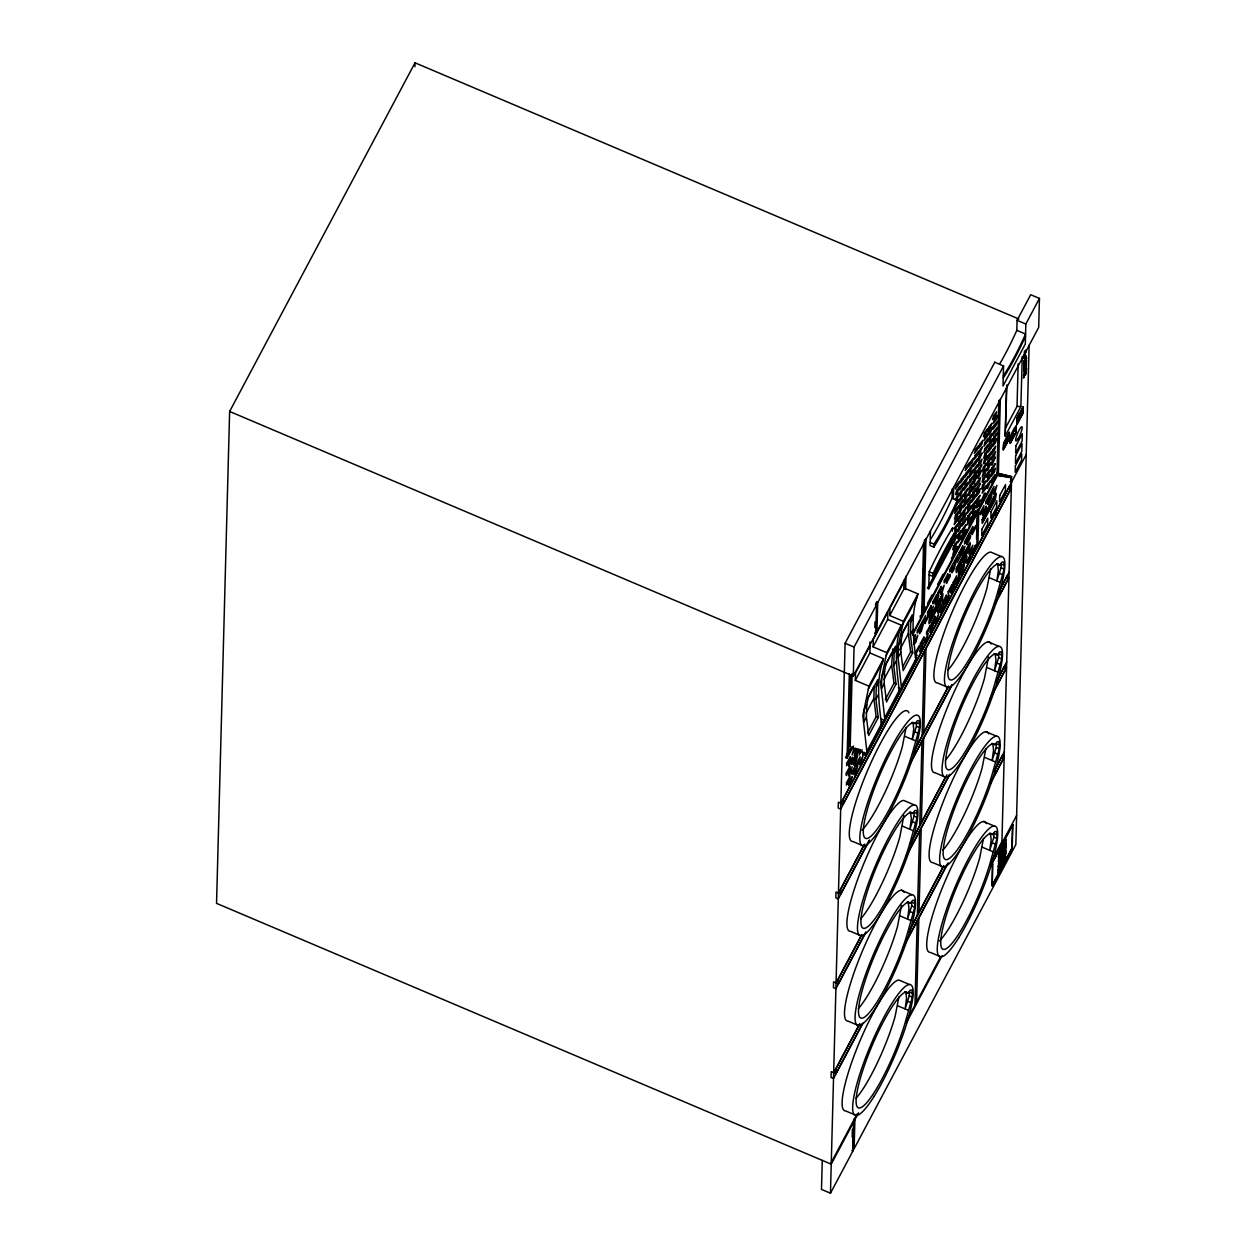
<?xml version="1.0" encoding="UTF-8"?>
<svg xmlns="http://www.w3.org/2000/svg" width="1256" height="1256" viewBox="0 0 1256 1256"><rect width="100%" height="100%" fill="white"/><g stroke="black" fill="none" stroke-linecap="round" stroke-linejoin="round"><path stroke-width="1.5" d="M1000.027 865.525L1000.64 860.517L1000.891 867.331C998.049 869.513 1001.801 855.948 1000.373 868.288M999.556 865.164L999.635 864.034L999.132 864.976L1000.451 865.698L1001.895 863.83L1001.346 866.467M1003.356 861.71L1004.203 862.118C1005.821 858.884 1001.738 864.835 1003.356 861.71L1003.528 855.085L1003.874 858.068L1002.021 859.559L1002.853 858.931L1001.409 864.254M1000.812 852.337L1000.938 849.511L1000.812 852.337L1000.844 850.642L999.509 851.175L999.399 871.162L999.493 869.246M1000.294 855.634L1000.31 854.802C1001.864 856.796 998.285 863.296 1000.153 860.894M1000.404 851.458L1000.435 850.453M1002.822 847.58L1002.869 845.885L1002.304 848.538L1003.246 847.753M1002.885 861.475L1003.434 858.916L1003.78 861.883L1004.376 857.456L1004.706 861.161M1003.858 859.088L1003.324 862.746M1003.921 856.875L1004.015 853.154C1006.747 850.061 1002.9 859.92 1004.847 855.917M1004.345 857.047L1004.941 852.384M1005.821 853.735L1004.894 854.692L1005.821 853.735L1005.899 850.563L1005.004 850.233L1005.773 839.369L1004.188 846.528L1004.455 852.808L1005.114 845.759L1004.455 852.808M1005.318 854.865L1005.663 843.765M1018.899 319.024L415.014 62.8L229.628 411.466L216.55 903.362L831.237 1164.186L858.57 1112.785M414.92 66.725L415.014 62.8M822.256 1160.387L821.487 1189.401L830.467 1193.2L852.903 1150.998L853.672 1122.001M830.467 1193.2L845.1 643.276L994.783 362.246M833.403 1072.608L835.868 1073.66L835.994 1068.84L859.92 1023.828M865.337 933.365L835.899 988.708L833.45 987.671L833.607 981.815L838.254 983.841L838.38 979.021L861.38 935.751M838.176 892.985L840.641 894.021L840.766 889.217L864.693 844.205M843.027 804.217L843.153 799.397L1010.075 485.46L1009.95 490.28L843.027 804.217L838.38 802.176L838.223 808.048L840.688 809.084L1011.331 488.144L1008.866 487.108M850.186 748.859L845.586 757.525L847.078 758.153L849.323 673.923M847.031 753.38L848.522 754.008L850.642 674.723M852.149 673.467L850.202 746.88L867.142 754.071L862.841 715.606L868.948 686.168L883.533 658.741L869.874 652.947L870.078 645.505L855.493 672.933L855.305 680.375L868.948 686.168M853.295 676.089L854.064 647.076L876.5 604.89L875.432 604.434L876.657 602.126L877.724 602.582L876.955 631.595L875.887 631.14L874.663 633.448L875.73 633.903L853.295 676.089L229.628 411.466M852.196 1137.01L852.4 1129.27M862.731 752.454L862.668 754.73L864.473 752.423M853.829 1119.237L853.06 1148.251L854.127 1148.706L1015.853 844.534L1029.135 345.117M854.127 1148.706L854.896 1119.693M864.944 753.066L864.882 755.343L866.671 753.035M866.42 717.176L866.75 704.836L868.257 697.551L877.771 679.669L876.248 686.954L875.934 699.278L878.227 717.584L868.712 735.466L866.42 717.176L863.688 722.31L864.018 709.97L866.75 704.836M869.764 647.688L869.921 641.895M873.108 646.871L873.312 639.43L887.898 612.002L887.694 619.444L873.108 646.871L886.767 652.665L880.66 682.102L884.962 720.567L881.571 719.123M874.82 627.639L874.977 621.846M867.519 733.017L876.154 716.752L873.862 698.446L874.192 686.074L867.268 699.074M875.73 633.903L876.657 602.126M881.728 726.643C879.074 703.972 875.542 680.956 883.533 658.741M881.571 721.274L881.508 723.55L883.313 721.242M884.24 683.672L884.554 671.332L886.077 664.047L895.575 646.165L894.068 653.45L893.738 665.774L896.046 684.08L886.532 701.963L884.24 683.672L881.492 688.806L881.822 676.466L884.554 671.332M889.766 615.55L889.97 608.108L904.556 580.68L904.351 588.122L889.766 615.55L903.425 621.343L897.318 650.781L901.62 689.246L898.228 687.801M885.323 699.514L893.974 683.248L891.666 664.942L892.765 648.912M899.547 693.139C896.894 670.469 893.346 647.452 901.353 625.237L887.694 619.444M900.882 652.335L901.211 639.995L902.734 632.726L912.233 614.843L910.726 622.113L910.396 634.453L912.704 652.759L903.19 670.641L900.882 652.335L898.15 657.485L898.48 645.144L901.211 639.995M904.147 589.017L904.399 579.346M905.639 589.645L906 576.111M902.844 666.559L910.631 651.927L908.323 633.621L908.653 621.233L900.882 635.866M916.205 661.818C913.552 639.147 910.003 616.131 918.01 593.915L904.351 588.122M907.915 993.088L904.822 991.785L905.859 992.585L906.581 998.332L905.136 1008.913L909.265 995.773L909.375 992.036L912.468 993.355L912.374 997.091L905.702 1020.783A62.816 11.665 -67 0 1 865.117 1104.417A62.816 11.665 -67 0 1 866.279 1060.284A62.816 11.665 -67 0 1 906.471 991.989L907.915 993.088L910.176 990.152L911.856 990.026L912.468 993.355M910.302 903.284L907.209 901.965L908.261 902.766L908.967 908.512L907.523 919.094L911.668 905.953L911.762 902.216L914.855 903.535L914.76 907.272L908.104 930.979A62.816 11.665 -67 0 1 867.503 1014.613A62.816 11.665 -67 0 1 868.681 970.48A62.816 11.665 -67 0 1 908.857 902.169L910.302 903.284L912.562 900.332L914.242 900.222L914.855 903.535M912.704 813.464L909.595 812.161L910.647 812.962L911.354 818.692L909.909 829.29L914.054 816.149L914.148 812.412L917.241 813.715L917.147 817.452L910.49 841.159A62.816 11.665 -67 0 1 869.89 924.793A62.816 11.665 -67 0 1 871.067 880.66A62.816 11.665 -67 0 1 911.259 812.349L912.704 813.464L914.949 810.528L916.645 810.403L917.241 813.715M915.09 723.66L911.997 722.341L913.034 723.142L913.756 728.888L912.296 739.47L916.44 726.329L916.535 722.592L919.643 723.911L919.533 727.648L912.877 751.339A62.816 11.665 -67 0 1 872.276 834.973A62.816 11.665 -67 0 1 873.454 790.84A62.816 11.665 -67 0 1 913.646 722.545L915.09 723.66L917.335 720.709L919.031 720.583L919.643 723.911M912.829 633.055L921.621 616.523L923.584 543.047M924.447 539.797L922.548 611.342L924.039 611.986L997.013 474.737L998.818 400.491M924.039 611.986L926.002 538.494M914.965 1005.098L917.194 921.15M917.351 915.279L919.58 831.331M919.737 825.475L921.983 741.511M922.124 735.655L924.369 651.707M916.597 1002.005L918.843 918.058M919 912.201L921.229 828.253M921.386 822.382L923.615 738.434M923.772 732.578L926.002 648.614M950.855 539.295L950.729 544.492L927.478 588.216L928.749 588.766L929.205 571.825A110.355 20.489 -67 0 1 952.456 528.101L957.245 529.702L956.13 533.659L953.021 537.647L954.12 533.69M930.429 531.131L930.037 545.528L933.883 547.161A110.355 20.489 -67 0 0 957.135 503.436L957.213 500.39L952.095 498.208L952.346 488.757M932.973 576.504L933.051 573.458A110.355 20.489 -67 0 1 956.303 529.734L956.224 532.78A83.084 15.417 -67 0 0 932.973 576.504L929.126 574.871M933.883 547.161L933.962 544.115A83.084 15.417 -67 0 0 957.213 500.39M928.749 588.766L952.001 545.041L952.189 538.102M952.378 531.147L952.456 528.101M953.367 498.758L953.665 487.406M976.54 539.012L977.309 509.779L978.801 510.423L977.875 545.496L976.383 544.869M976.257 511.773L977.749 512.401L976.823 547.49L975.331 546.847M983.432 518.791L995.066 497.282L983.998 518.1M995.804 516.907L995.93 512.087M1001.88 843.247L1011.63 476.636L998.379 473.606L1000.357 399.173M994.564 362.152L1003.544 365.967L1003.01 386L1025.304 344.066L1025.838 324.032L1039.45 298.41L1030.705 294.705L1017.077 320.327L1016.811 330.344A78.469 14.57 -67 0 1 999.964 363.471M1003.042 449.789L1003.528 443.541L1009.149 432.237M992.193 885.763L992.617 861.961L1012.807 824.47L1012.179 848.192L992.193 885.763L992.57 863.783M1003.466 448.565L1003.937 443.195L1008.725 433.461M992.523 834.534L989.43 833.23L990.466 834.031L991.188 839.762L989.728 850.359L993.873 837.218L993.967 833.482L997.076 834.785L996.966 838.521L990.309 862.228A62.816 11.665 -67 0 1 949.709 945.862A62.816 11.665 -67 0 1 950.886 901.73A62.816 11.665 -67 0 1 991.078 833.419L992.523 834.534L994.783 831.598L996.463 831.472L997.076 834.785M994.909 744.73L991.816 743.411L992.852 744.211L993.575 749.958L992.13 760.539L996.259 747.399L996.369 743.662L999.462 744.981L999.368 748.717L992.695 772.424A62.816 11.665 -67 0 1 952.111 856.043A62.816 11.665 -67 0 1 953.273 811.925A62.816 11.665 -67 0 1 993.465 743.615L994.909 744.73L997.17 741.778L998.85 741.652L999.462 744.981M997.295 654.91L994.202 653.591L995.254 654.407L995.961 660.138L994.517 670.735L998.661 657.579L998.755 653.858L1001.848 655.161L1001.754 658.898L995.097 682.605A62.816 11.665 -67 0 1 954.497 766.239A62.816 11.665 -67 0 1 955.675 722.106A62.816 11.665 -67 0 1 995.851 653.795L997.295 654.91L999.556 651.974L1001.236 651.848L1001.848 655.161M999.697 565.09L996.589 563.787L997.641 564.588L998.347 570.334L996.903 580.916L1001.048 567.775L1001.142 564.038L1004.235 565.357L1004.141 569.094L997.484 592.785A62.816 11.665 -67 0 1 956.884 676.419A62.816 11.665 -67 0 1 958.061 632.286A62.816 11.665 -67 0 1 998.253 563.991L999.697 565.09L1001.943 562.154L1003.638 562.029L1004.235 565.357M1022.243 356.327L1020.893 406.52L1005.177 436.099L1006.464 387.837M1005.177 436.099L1006.888 384.933M1003.78 448.706L1008.898 439.098L1009.039 433.587M1003.356 449.931L1009.29 438.752L1009.463 432.362M999.556 867.268L998.426 872.967L998.08 870.015L999.007 869.246L998.08 870.015M999.101 866.012L998.175 866.781L999.164 863.233L998.253 864.002M998.85 857.016L998.944 855.901L998.379 861.663L999.619 862.385L1000.64 860.517M998.442 856.843L999.462 852.227L998.536 852.997M998.426 872.967L998.583 869.073M998.63 867.252C997.688 870.157 1003.246 862.307 998.128 868.398M998.598 866.97L998.755 863.06M998.787 861.82L999.038 852.039M1016.167 425.533L1016.324 432.048L1010.389 443.227L1010.154 439.898M1010.389 443.227L1010.64 436.366L1010.483 441.861M999.399 871.162L999.886 854.63L1000.263 856.545L1001.189 855.776L1000.687 856.733M1000.012 850.233L999.823 855.21L999.933 852.698M1000.059 864.207L1000.137 861.428M1000.42 850.406L1000.326 854.268C997.798 858.288 1002.304 851.772 1000.734 855.022M1000.184 859.92L1000.734 857.22M1010.845 483.497L1011.002 477.673L1009.51 477.045L995.851 474.909L992.005 482.461L991 482.477L992.114 478.52L995.239 474.533L994.124 478.489M1000.592 860.093L1002.21 852.259L1001.268 853.044M1001.472 861.538L1001.613 858.712L1001.048 861.365M1001.566 857.942L1001.786 852.086M1001.346 850.343L1001.895 847.69M1001.848 865.525L1002.068 857.848L1002.995 857.079L1002.068 857.848M1002.084 856.498L1003.167 850.453L1002.241 851.223M1001.77 850.532L1002.869 845.885M1002.304 864.662L1002.571 856.89M1002.555 855.587L1002.743 850.265M1002.728 848.711L1003.277 846.057M1002.822 863.704L1002.9 860.548L1001.55 860.737M1002.005 859.716L1002.461 861.208L1003.528 855.085M1003.042 855.116L1003.701 848.459L1004.078 850.343L1003.167 850.799M1004.816 841.19L1004.706 845.037L1003.277 846.717L1003.827 844.079L1004.203 845.947M1003.999 853.703L1003.623 851.788L1003.104 854.316M1003.701 848.459L1003.575 851.301M1003.701 846.905L1003.827 844.079M1004.266 843.608L1004.313 842.132M1004.203 862.118L1004.376 857.456M1004.69 843.797L1004.627 846.183L1003.277 846.717M1010.06 443.085L1015.916 432.394C1019.087 411.309 1001.409 458.157 1016.497 425.658M1017.14 423.084L1022.572 413.601L1023.153 406.881L1022.981 413.271L1017.046 424.434L1016.889 417.918L1019.432 413.13M1005.758 427.59L1017.03 406.395L1018.161 363.738M1005.161 860.297L1005.334 856.011L1005.679 859.355L1004.753 860.125M1005.773 839.369L1005.381 848.93M1006.087 843.938L1005.428 850.406M1017.046 424.434L1017.219 418.044L1023.153 406.881M1017.47 423.209L1017.611 417.714L1022.4 407.965L1022.572 413.601M1024.048 355.26L1026.246 349.686L1026.215 350.817M991.989 885.668L1011.959 848.098L1012.603 824.376M1039.45 298.41L1038.681 327.424L876.955 631.595M1004.25 860.376L1004.8 857.644M906.047 727.554L902.295 746.865A62.816 11.665 -67 0 1 862.056 830.138M903.88 815.521L899.908 836.669A62.816 11.665 -67 0 1 860.753 918.764M901.494 905.341L897.522 926.488A62.816 11.665 -67 0 1 858.366 1008.584M898.888 996.981L895.135 1016.308A62.816 11.665 -67 0 1 855.98 1098.403M990.654 568.984L986.902 588.295A62.816 11.665 -67 0 1 947.746 670.406M988.488 656.966L984.516 678.114A62.816 11.665 -67 0 1 945.36 760.21M985.882 748.623L982.129 767.934A62.816 11.665 -67 0 1 942.973 850.029M983.479 838.427L979.743 857.738A62.816 11.665 -67 0 1 939.488 941.027M1024.66 350.926L1024.19 352.795M955.392 499.966L958.234 493.357L959.239 493.341L956.727 499.951M984.406 497.125L985.505 493.168L984.5 493.184L981.281 501.113L982.286 501.097L983.966 496.936M1005.004 850.233L1005.255 849.417M942.22 598.861L942.424 594.653L930.115 617.245M995.364 498.601L995.568 494.236L983.15 517.174L982.647 522.166L995.239 498.915M853.97 748.105L852.039 754.966L855.697 748.074M856.184 748.733L854.253 755.578L857.911 748.702M858.178 749.345L856.247 756.191L859.92 749.314M860.486 749.785L859.183 755.107L862.213 749.754M850.469 783.367L852.384 776.522L850.595 778.814L848.663 785.675L850.045 783.195M913.677 641.486L915.593 634.641L913.803 636.949M899.013 691.428L900.254 688.366M915.012 661.724L916.927 654.878L915.122 657.186M921.527 649.556L923.458 642.711L921.653 645.019L919.737 651.864L921.103 649.383M931.795 630.214L933.71 623.369L931.921 625.661L929.99 632.522L931.371 630.041M942.377 599.143L928.938 623.745L929.974 616.963M998.551 868.571L999.054 867.441M999.101 866.232L999.603 865.086M1002.445 858.759L1001.456 862.056M1000.027 865.274L998.175 866.781M1002.947 859.01L1003.874 858.068M1004.031 852.636L1004.957 851.694M1002.351 862.008L1001.927 862.793L1002.759 862.181M877.724 602.582L1003.544 365.967M855.305 680.375L869.874 652.947M956.523 502.007L958.94 499.339L957.826 503.295L954.701 507.283M886.767 652.665L901.353 625.237M903.425 621.343L918.01 593.915M868.336 689.104L882.921 661.677M886.155 655.601L900.74 628.173M902.813 624.279L917.398 596.851M954.277 528.164L957.386 524.176L954.874 530.786M885.088 665.57L891.995 652.571M876.248 686.954L878.603 682.542M894.068 653.45L896.407 649.038M910.726 622.113L913.065 617.716M1016.716 424.308L1020.955 416.333M1010.954 436.507L1016.057 426.899M866.075 713.094L873.862 698.446M883.894 679.59L891.666 664.942M899.688 649.886L908.323 633.621M875.934 699.278L878.274 694.882M893.738 665.774L896.077 661.378M910.396 634.453L912.735 630.057M920.13 617.34L925.641 606.946M927.493 603.492L932.093 594.842M937.604 584.448L943.13 574.071M951.404 558.496L953.257 555.026M961.531 539.452L963.368 535.998M968.894 525.605L975.849 510.8L972.725 514.787L971.626 518.744L972.631 518.728M979.083 506.466L985.253 494.833M963.038 537.254L966.272 529.31L963.148 533.313L962.614 537.066M848.522 754.008L852.18 747.116M847.078 758.153L853.53 746.033M912.421 635.269L977.749 512.401M978.801 510.423L997.358 475.537L1011.002 477.673M867.237 750.586L881.822 723.173M885.056 717.082L899.641 689.67M901.714 685.76L916.283 658.332M840.845 803.228L1026.23 454.562M864.191 844.613L838.443 893.032L835.994 891.995L835.837 897.852L838.302 898.904L869.56 840.091M913.677 751.559L948.547 685.98M999.007 591.089L1009.102 572.108M912.547 754.212L948.437 686.702M997.955 593.586L1007.689 575.279L1007.563 580.099L995.176 603.382M840.641 894.021L869.168 840.374M909.658 764.213L952.001 684.599M910.019 764.009L952.064 684.944M995.176 603.853L1008.945 577.964L1006.48 576.928M836.056 982.851L861.804 934.433M909.627 844.487L945.234 777.527M996.62 680.893L1006.7 661.912M911.087 842.289L946.977 774.795M996.448 681.725L1005.302 665.099L1005.177 669.903L991.895 694.866M838.254 983.841L865.855 931.921M906.345 855.76L949.599 774.418M905.796 857.267L949.662 774.764M990.042 698.838L1006.543 667.784L1004.093 666.732M859.418 1024.237L833.67 1072.671L831.221 1071.619L831.064 1077.491L833.513 1078.527L862.935 1023.185M908.904 931.183L943.758 865.604M994.218 770.713L1004.313 751.732M908.685 932.109L943.664 866.342M994.061 771.545L1002.916 754.903L1002.775 759.723L990.403 783.022M835.868 1073.66L862.542 1023.467M904.885 943.853L947.212 864.222M903.409 947.087L948.202 862.841M990.403 783.477L1004.156 757.588L1001.707 756.552M831.284 1162.475L857.032 1114.056M905.764 1022.4L940.461 957.15M991.832 860.517L1001.927 841.551M906.33 1022.965L942.141 955.612M989.916 865.761L1016.622 815.521M992.837 862.04L1012.807 824.47M1000.938 849.511L999.509 851.175M1006.197 839.558L1005.271 840.327M1000.844 850.642L1001.362 849.684M1004.25 844.252L1003.324 845.021M1005.114 845.759L1004.188 846.528M1004.125 848.648L1003.199 849.401M1003.152 851.113L1004.078 850.343M1003.623 851.788L1003.12 852.73L1004.046 851.961M1001.613 858.712L1001.519 859.826M1005.397 851.521L1005.899 850.563M1001.063 860.705L998.598 861.883M1003.952 855.258L1003.026 856.027M999.964 867.441L999.038 868.21M999.964 868.1L1000.891 867.331M998.018 872.794L998.944 872.025M1005.789 843.985L1006.103 843.404M1025.446 372.891L1023.436 378.056L1026.262 371.933L1025.54 374.696L1025.634 373.016M1005.334 856.011L1004.831 856.796L1005.758 856.184M1017.03 406.395L1020.893 406.52M1026.042 351.146L1023.97 358.447L1025.524 352.135M910.631 651.927L912.704 652.759M893.974 683.248L896.046 684.08M876.154 716.752L878.227 717.584M1016.858 320.233L1025.838 324.032M1016.811 330.344L1025.571 334.049A78.469 14.57 -67 0 1 1003.277 375.984M1011.63 476.636L996.887 472.978L998.379 473.606M1009.981 481.66L1011.488 482.288M1001.268 556.534L990.701 552.059A70.886 13.157 -67 0 0 949.756 617.764A70.886 13.157 -67 0 0 937.51 682.95L948.092 687.44M950.729 544.492L952.001 545.041M1001.048 567.775L1004.141 569.094M930.115 542.482L933.962 544.115M999.54 573.364L1002.649 574.683M989.43 577.744L999.996 582.235M929.205 571.825L933.051 573.458M988.315 641.863L998.881 646.353M920.13 615.895L921.621 616.523M998.661 657.579L1001.754 658.898M997.154 663.184L1000.247 664.503M987.043 667.564L997.609 672.038M845.1 643.276L854.064 647.076M985.913 731.683L996.495 736.173M996.259 747.399L999.368 748.717M994.768 753.003L997.861 754.307M916.44 726.329L919.533 727.648M984.641 757.368L995.223 761.858M914.949 731.934L918.042 733.237M904.822 736.299L915.404 740.789M945.69 777.26L935.123 772.77A70.886 13.157 -67 0 1 950.949 699.027A70.886 13.157 -67 0 1 991.11 644.03M983.527 821.487L994.108 825.977M993.873 837.218L996.966 838.521M914.274 804.908L903.708 800.417A70.886 13.157 -67 0 0 862.762 866.138A70.886 13.157 -67 0 0 850.516 931.324L861.098 935.814M992.381 842.807L995.474 844.126M914.054 816.149L917.147 817.452M982.255 847.188L992.837 851.678M998.928 856.435L998.426 857.377M912.547 821.738L915.655 823.057M902.436 826.118L913.002 830.608M943.303 867.064L932.737 862.589A70.886 13.157 -67 0 1 948.563 788.846A70.886 13.157 -67 0 1 988.723 733.849M863.484 845.995L852.903 841.52A70.886 13.157 -67 0 1 868.744 767.777A70.886 13.157 -67 0 1 908.904 712.78M901.321 890.237L911.887 894.727M911.668 905.953L914.76 907.272M910.16 911.558L913.253 912.877M900.05 915.922L910.616 920.413M940.917 956.884L930.335 952.393A70.886 13.157 -67 0 1 946.176 878.666A70.886 13.157 -67 0 1 986.337 823.653M909.501 984.531L898.919 980.057A70.886 13.157 -67 0 0 857.974 1045.761A70.886 13.157 -67 0 0 845.743 1110.948L856.309 1115.438M909.265 995.773L912.374 997.091M907.774 1001.362L910.867 1002.681M897.648 1005.742L908.229 1010.232M858.696 1025.634L848.13 1021.144A70.886 13.157 -67 0 1 863.955 947.401A70.886 13.157 -67 0 1 904.116 892.404M851.835 1150.559L852.903 1150.998M1025.508 336.184A82.582 15.339 -67 0 1 1003.214 378.103M952.095 498.208A83.084 15.417 -67 0 1 930.696 539.044M846.293 773.084L846.23 775.36L849.888 768.468L849.951 766.191L846.293 773.084M846.67 763.444L846.607 765.72L850.265 758.844L850.328 756.567L846.67 763.444M846.513 782.771L846.45 785.047L848.255 782.739L850.171 775.894L846.513 782.771M848.507 773.712L848.444 775.988L850.249 773.68L852.165 766.819L848.507 773.712M848.883 764.072L848.821 766.348L852.479 759.456L852.541 757.195L848.883 764.072M851.725 762.329L851.662 764.59L855.32 757.713L855.383 755.437L851.725 762.329M851.945 772.016L851.882 774.293L853.688 771.985L855.603 765.124L851.945 772.016M853.939 762.942L853.876 765.218L855.681 762.91L857.597 756.065L853.939 762.942M854.159 772.644L854.096 774.921L855.901 772.613L857.817 765.752L854.159 772.644M856.529 763.617L856.482 765.893L858.272 763.585L860.203 756.724L856.529 763.617M859.465 762.533L859.402 764.81L861.192 762.502L863.123 755.641L859.465 762.533M914.148 642.146L914.085 644.422L915.891 642.114L917.806 635.269L914.148 642.146M915.483 652.743L915.42 655.02L919.078 648.143L919.141 645.867L915.483 652.743M917.367 630.763L917.304 633.04L920.962 626.147L921.025 623.871L917.367 630.763M919.58 631.391L919.518 633.652L921.323 631.36L923.238 624.499L919.58 631.391M920.35 643.684L920.287 645.961L923.945 639.084L924.008 636.808L920.35 643.684M921.951 622.364L921.904 624.625L923.694 622.332L925.625 615.471L921.951 622.364M924.887 621.28L924.824 623.557L928.482 616.665L928.545 614.388L924.887 621.28M924.652 640.529L924.589 642.805L926.394 640.497L928.31 633.652L924.652 640.529M926.614 632.113L926.551 634.39L930.209 627.498L930.272 625.221L926.614 632.113M927.587 612.316L927.525 614.592L931.198 607.716L931.245 605.439L927.587 612.316M929.487 619.051L929.487 622.584L942.487 598.845L942.863 593.444L929.503 618.957M929.801 612.944L929.738 615.22L931.544 612.912L933.459 606.067L929.801 612.944M930.806 618.501L930.79 619.428L941.874 597.683L930.806 618.501M931.481 623.055L931.418 625.331L935.076 618.439L935.139 616.162L931.481 623.055M933.02 601.561L932.957 603.838L936.631 596.945L936.678 594.669L933.02 601.561M935.233 602.189L935.17 604.45L936.976 602.158L938.891 595.297L935.233 602.189M934.919 621.186L934.857 623.463L936.662 621.155L938.577 614.31L934.919 621.186M937.62 593.162L937.557 595.423L941.215 588.546L941.278 586.269L937.62 593.162M937.997 610.887L937.934 613.163L939.739 610.856L941.655 603.995L937.997 610.887M940.54 592.078L940.477 594.355L942.283 592.047L944.198 585.186L940.54 592.078M940.367 610.683L940.304 612.959L943.963 606.067L944.025 603.791L940.367 610.683M942.863 601.828L942.801 604.105L946.459 597.212L946.522 594.936L942.863 601.828M944.292 580.57L944.229 582.831L947.903 575.955L947.95 573.678L944.292 580.57M945.218 601.624L945.171 603.9L948.83 597.008L948.892 594.732L945.218 601.624M946.506 581.183L946.443 583.459L950.117 576.582L950.164 574.306L946.506 581.183M948.264 591.545L948.202 593.805L951.86 586.929L951.922 584.652L948.264 591.545M949.724 569.8L949.662 572.077L951.467 569.769L953.383 562.923L949.724 569.8M950.965 590.838L950.902 593.115L954.56 586.222L954.623 583.946L950.965 590.838M951.938 570.428L951.875 572.705L953.681 570.397L955.596 563.536L951.938 570.428M953.131 582.486L953.068 584.746L954.874 582.454L956.789 575.593L953.131 582.486M954.325 561.401L954.262 563.677L956.052 561.369L957.983 554.508L954.325 561.401M955.832 581.701L955.769 583.977L959.427 577.085L959.49 574.808L955.832 581.701M956.208 569.015L956.271 572.705L969.381 548.684L970.119 542.372L956.224 568.842M956.758 567.979L956.758 571.511L969.255 548.385L969.726 543.628L956.774 567.885M957.245 560.317L957.182 562.594L960.84 555.702L960.903 553.441L957.245 560.317M958.077 567.445L958.045 568.356L969.145 546.611L958.077 567.445M958.579 571.967L958.516 574.243L962.175 567.367L962.237 565.09L958.579 571.967M959.176 552.562L959.113 554.822L962.771 547.946L962.834 545.669L959.176 552.562M960.699 572.642L960.636 574.918L962.441 572.61L964.357 565.75L960.699 572.642M961.39 553.174L961.327 555.45L963.132 553.142L965.048 546.297L961.39 553.174M963.431 562.908L963.368 565.184L965.173 562.876L967.104 556.031L963.431 562.908M964.608 541.791L964.545 544.068L968.203 537.175L968.266 534.915L964.608 541.791M966.822 542.419L966.759 544.696L970.417 537.803L970.48 535.527L966.822 542.419M966.963 561.055L966.916 563.332L970.574 556.455L970.637 554.179L966.963 561.055M969.192 533.392L969.13 535.668L972.803 528.776L972.851 526.5L969.192 533.392M969.177 552.122L969.114 554.398L970.919 552.091L972.835 545.245L969.177 552.122M972.128 532.309L972.066 534.585L975.724 527.693L975.786 525.432L972.128 532.309M971.83 551.996L971.767 554.273L975.425 547.396L975.488 545.12L971.83 551.996M980.339 512.432L980.277 514.693L982.082 512.401L983.998 505.54L980.339 512.432M981.894 529.263L981.721 535.543L987.561 524.568L987.734 518.288L981.894 529.263M982.129 519.686L982.192 523.375L995.302 499.354L996.118 493.074L982.129 519.686M982.553 513.045L982.49 515.321L986.148 508.445L986.211 506.168L982.553 513.045M985.772 501.662L985.709 503.939L989.367 497.046L989.43 494.785L985.772 501.662M987.985 502.29L987.923 504.567L991.581 497.674L991.643 495.398L987.985 502.29M990.356 493.263L990.293 495.539L992.099 493.231L994.014 486.37L990.356 493.263M991.015 511.742L990.843 518.021L996.683 507.047L996.84 500.767L991.015 511.742M993.292 492.179L993.229 494.456L995.019 492.148L996.95 485.303L993.292 492.179M999.697 495.539L999.54 501.819L1005.365 490.829L1005.538 484.549L999.697 495.539M1007.092 438.218L1007.014 441.296L1004.988 443.556L1007.092 438.218M1015.366 465.929L1015.193 472.225L1021.599 460.198L1021.756 453.903L1015.366 465.929M1015.649 455.614L1015.445 463.26L1021.835 451.249L1022.039 443.588L1015.649 455.614M1015.9 445.911L1015.712 453.086L1022.101 441.06L1022.29 433.885L1015.9 445.911M1019.495 415.5L1019.417 418.593L1021.505 413.255L1019.495 415.5M1023.514 375.811L1026.482 370.19L1025.414 371.478C1029.637 362.372 1021.254 377.664 1024.739 372.718L1023.514 375.811M1023.875 361.493L1023.86 362.372L1026.089 355.762L1023.875 361.493M1024.472 366.265L1024.064 368.401L1026.529 362.733L1023.671 369.186L1026.607 360.598L1023.734 366.815L1024.362 366.202M1024.755 361.084L1024.174 363.565L1026.67 358.101L1023.875 364.35L1024.755 361.084M1023.577 371.085L1026.435 365.496L1023.577 371.085M1023.907 370.551L1026.168 366.297L1023.907 370.551M1025.132 363.769L1024.111 366.046L1025.132 363.769M1023.766 376.8L1024.927 374.618L1023.766 376.8M1014.597 433.917L1011.363 438.423L1012.948 433.901L1012.132 437.01L1014.597 433.917M956.46 485.099L955.345 489.055L958.469 485.067L959.568 481.111L956.46 485.099M956.68 490.515L955.565 494.471L956.57 494.456L959.788 486.527L956.68 490.515M961.295 479.07L960.196 483.026L963.305 479.038L964.42 475.082L961.295 479.07M960.746 485.899L959.647 489.856L962.755 485.852L963.87 481.896L960.746 485.899M966.319 466.62L965.22 470.576L968.329 466.573L969.444 462.616L966.319 466.62M960.447 491.881L959.333 495.853L960.338 495.822L963.556 487.893L960.447 491.881M955.69 509.575L954.591 513.531L957.7 509.528L958.815 505.571L955.69 509.575M965.77 473.465L964.655 477.421L967.779 473.434L968.894 469.477L965.77 473.465M955.596 515.164L954.482 519.12L957.606 515.133L958.721 511.176L955.596 515.164M960.322 498.13L959.223 502.086L962.332 498.098L963.446 494.142L960.322 498.13M965.22 480.294L964.121 484.251L965.126 484.219L968.345 476.291L965.22 480.294M970.401 462.035L969.287 465.992L972.411 461.988L973.51 458.032L970.401 462.035M955.282 520.675L954.168 524.631L957.292 520.628L958.391 516.671L955.282 520.675M960.228 503.735L959.113 507.691L960.118 507.66L963.336 499.731L960.228 503.735M964.922 486.276L963.807 490.233L966.932 486.245L968.031 482.288L964.922 486.276M970.213 467.907L969.098 471.864L970.103 471.832L973.322 463.904L970.213 467.907M975.425 449.57L974.311 453.526L977.435 449.522L978.55 445.566L975.425 449.57M959.898 509.23L958.799 513.186L959.804 513.17L963.022 505.242L959.898 509.23M969.899 473.889L968.8 477.861L971.909 473.857L973.023 469.901L969.899 473.889M964.796 492.525L963.682 496.481L964.687 496.465L967.921 488.537L964.796 492.525M975.237 455.52L974.122 459.476L977.231 455.488L978.346 451.532L975.237 455.52M958.893 516.734L957.794 520.69L960.903 516.687L962.018 512.731L958.893 516.734M964.687 498.114L963.588 502.086L964.592 502.055L967.811 494.126L964.687 498.114M969.789 480.137L968.674 484.094L971.799 480.106L972.898 476.15L969.789 480.137M974.53 462.459L973.416 466.416L976.54 462.412L977.639 458.456L974.53 462.459M979.79 444.263L978.691 448.219L981.8 444.231L982.914 440.275L979.79 444.263M953.979 539.107L952.864 543.063L953.869 543.047L957.103 535.119L953.979 539.107M958.752 522.245L957.637 526.201L960.762 522.213L961.861 518.257L958.752 522.245M964.373 503.625L963.274 507.581L966.382 503.593L967.497 499.637L964.373 503.625M979.303 450.857L978.204 454.813L979.209 454.798L982.428 446.853L979.303 450.857M969.679 485.727L968.564 489.699L971.689 485.695L972.803 481.739L969.679 485.727M974.405 468.692L973.306 472.649L974.311 472.633L977.529 464.704L974.405 468.692M984.484 432.755L983.37 436.711L984.374 436.695L987.608 428.751L984.484 432.755M958.611 527.661L957.496 531.618L958.501 531.602L961.719 523.673L958.611 527.661M953.806 545.716L952.692 549.673L955.816 545.669L956.915 541.713L953.806 545.716M963.368 511.129L962.253 515.086L963.258 515.054L966.492 507.126L963.368 511.129M969.365 491.237L968.25 495.194L969.255 495.178L972.489 487.25L969.365 491.237M979.005 456.854L977.89 460.811L978.895 460.795L982.113 452.851L979.005 456.854M974.311 474.297L973.196 478.253L976.32 474.25L977.419 470.294L974.311 474.297M985.348 436.303L984.233 440.259L987.357 436.272L988.456 432.315L985.348 436.303M958.422 534.271L957.323 538.227L958.328 538.212L961.547 530.283L958.422 534.271M963.226 516.64L962.112 520.596L965.236 516.609L966.335 512.652L963.226 516.64M968.36 498.742L967.246 502.698L970.37 498.695L971.469 494.738L968.36 498.742M954.042 550.364L952.943 554.32L953.948 554.288L957.166 546.36L954.042 550.364M973.997 479.792L972.882 483.748L973.887 483.733L977.105 475.804L973.997 479.792M978.879 463.087L977.765 467.044L980.889 463.056L982.004 459.099L978.879 463.087M988.896 427.228L987.781 431.185L988.786 431.153L992.005 423.225L988.896 427.228M985.034 442.3L983.919 446.257L987.043 442.269L988.158 438.313L985.034 442.3M963.069 522.056L961.97 526.013L965.079 522.025L966.194 518.069L963.069 522.056M968.203 504.253L967.104 508.209L968.109 508.193L971.328 500.265L968.203 504.253M972.976 487.297L971.877 491.253L974.986 487.25L976.1 483.293L972.976 487.297M958.673 538.918L957.559 542.875L960.683 538.871L961.798 534.915L958.673 538.918M993.59 415.705L992.476 419.661L995.6 415.673L996.699 411.717L993.59 415.705M978.785 468.692L977.67 472.649L978.675 472.633L981.894 464.689L978.785 468.692M984.924 448.533L983.809 452.49L986.918 448.502L988.032 444.546L984.924 448.533M989.665 430.855L988.551 434.812L989.555 434.796L992.774 426.867L989.665 430.855M968.062 509.669L966.947 513.625L970.072 509.638L971.186 505.681L968.062 509.669M962.897 528.666L961.798 532.623L962.803 532.607L966.021 524.678L962.897 528.666M972.835 492.823L971.72 496.779L972.725 496.748L975.959 488.82L972.835 492.823M978.455 474.187L977.356 478.144L978.361 478.128L981.58 470.199L978.455 474.187M994.438 419.253L993.339 423.209L996.448 419.221L997.562 415.265L994.438 419.253M984.814 454.138L983.699 458.095L984.704 458.079L987.938 450.15L984.814 454.138M989.54 437.104L988.441 441.06L989.445 441.044L992.664 433.1L989.54 437.104M972.693 498.224L971.579 502.18L974.703 498.192L975.802 494.236L972.693 498.224M977.451 481.692L976.336 485.648L979.46 481.645L980.575 477.688L977.451 481.692M968.031 515.918L966.932 519.874L967.936 519.858L971.155 511.93L968.031 515.918M984.5 459.633L983.385 463.59L984.39 463.574L987.608 455.645L984.5 459.633M994.14 425.25L993.025 429.207L996.149 425.219L997.248 421.262L994.14 425.25M989.445 442.693L988.331 446.649L991.455 442.661L992.554 438.705L989.445 442.693M977.309 487.218L976.195 491.175L977.199 491.143L980.418 483.215L977.309 487.218M968.14 520.926L967.026 524.882L970.134 520.879L971.249 516.923L968.14 520.926M972.521 504.834L971.406 508.79L974.53 504.802L975.629 500.846L972.521 504.834M983.495 467.138L982.38 471.094L983.385 471.079L986.604 463.15L983.495 467.138M989.131 448.204L988.017 452.16L991.125 448.156L992.24 444.2L989.131 448.204M994.014 431.499L992.899 435.455L996.024 431.452L997.138 427.495L994.014 431.499M977.168 492.619L976.053 496.575L979.178 492.588L980.277 488.631L977.168 492.619M972.756 509.481L971.657 513.437L972.662 513.421L975.881 505.493L972.756 509.481M983.338 472.664L982.239 476.621L985.348 472.633L986.462 468.661L983.338 472.664M988.111 455.692L987.012 459.649L990.12 455.661L991.235 451.705L988.111 455.692M993.904 437.088L992.805 441.044L993.81 441.029L997.029 433.1L993.904 437.088M976.98 499.229L975.881 503.185L976.885 503.169L980.104 495.241L976.98 499.229M983.197 478.081L982.082 482.037L983.087 482.021L986.321 474.077L983.197 478.081M987.97 461.219L986.855 465.175L987.86 465.16L991.078 457.231L987.97 461.219M993.59 442.599L992.491 446.555L995.6 442.552L996.715 438.595L993.59 442.599M977.231 503.876L976.116 507.832L977.121 507.817L980.355 499.888L977.231 503.876M982.632 484.957L981.533 488.914L982.537 488.882L985.756 480.954L982.632 484.957M987.828 466.635L986.714 470.592L987.718 470.576L990.937 462.648L987.828 466.635M992.585 450.088L991.471 454.044L994.595 450.056L995.71 446.1L992.585 450.088M992.444 455.614L991.329 459.57L994.454 455.583L995.553 451.626L992.444 455.614M983.26 489.322L982.161 493.278L985.269 489.291L986.384 485.334L983.26 489.322M987.656 473.245L986.541 477.202L987.546 477.186L990.764 469.242L987.656 473.245M992.303 461.03L991.188 464.987L992.193 464.971L995.411 457.043L992.303 461.03M987.891 477.877L986.792 481.849L989.901 477.845L991.015 473.889L987.891 477.877M992.114 467.64L991.015 471.597L992.02 471.581L995.239 463.637L992.114 467.64M987.703 484.392L986.604 488.349L987.608 488.317L990.827 480.389L987.703 484.392M992.366 472.272L991.251 476.228L994.375 472.24L995.49 468.284L992.366 472.272M1000.592 862.228L1000.514 863.359L1000.592 862.228M1018.004 438.862A7.677 1.429 -67 0 0 1022.117 427.009A7.677 1.429 -67 0 0 1016.685 435.722A7.677 1.429 -67 0 0 1018.004 438.862M966.021 668.082A70.886 13.157 -67 0 0 1004.078 558.7A70.886 13.157 -67 0 0 953.932 639.178A70.886 13.157 -67 0 0 966.021 668.082M881.414 826.652A70.886 13.157 -67 0 0 919.471 717.255A70.886 13.157 -67 0 0 869.325 797.733A70.886 13.157 -67 0 0 881.414 826.652M961.248 847.722A70.886 13.157 -67 0 0 999.305 738.324A70.886 13.157 -67 0 0 949.144 818.802A70.886 13.157 -67 0 0 961.248 847.722M876.641 1006.276A70.886 13.157 -67 0 0 914.698 896.894A70.886 13.157 -67 0 0 864.552 977.372A70.886 13.157 -67 0 0 876.641 1006.276M958.862 937.525A70.886 13.157 -67 0 0 996.919 828.144A70.886 13.157 -67 0 0 946.757 908.622A70.886 13.157 -67 0 0 958.862 937.525M874.255 1096.095A70.886 13.157 -67 0 0 912.311 986.698A70.886 13.157 -67 0 0 862.15 1067.176A70.886 13.157 -67 0 0 874.255 1096.095M963.635 757.902A70.886 13.157 -67 0 0 1001.691 648.52A70.886 13.157 -67 0 0 951.546 728.998A70.886 13.157 -67 0 0 963.635 757.902M879.027 916.456A70.886 13.157 -67 0 0 917.084 807.074A70.886 13.157 -67 0 0 866.938 887.552A70.886 13.157 -67 0 0 879.027 916.456"/></g></svg>
